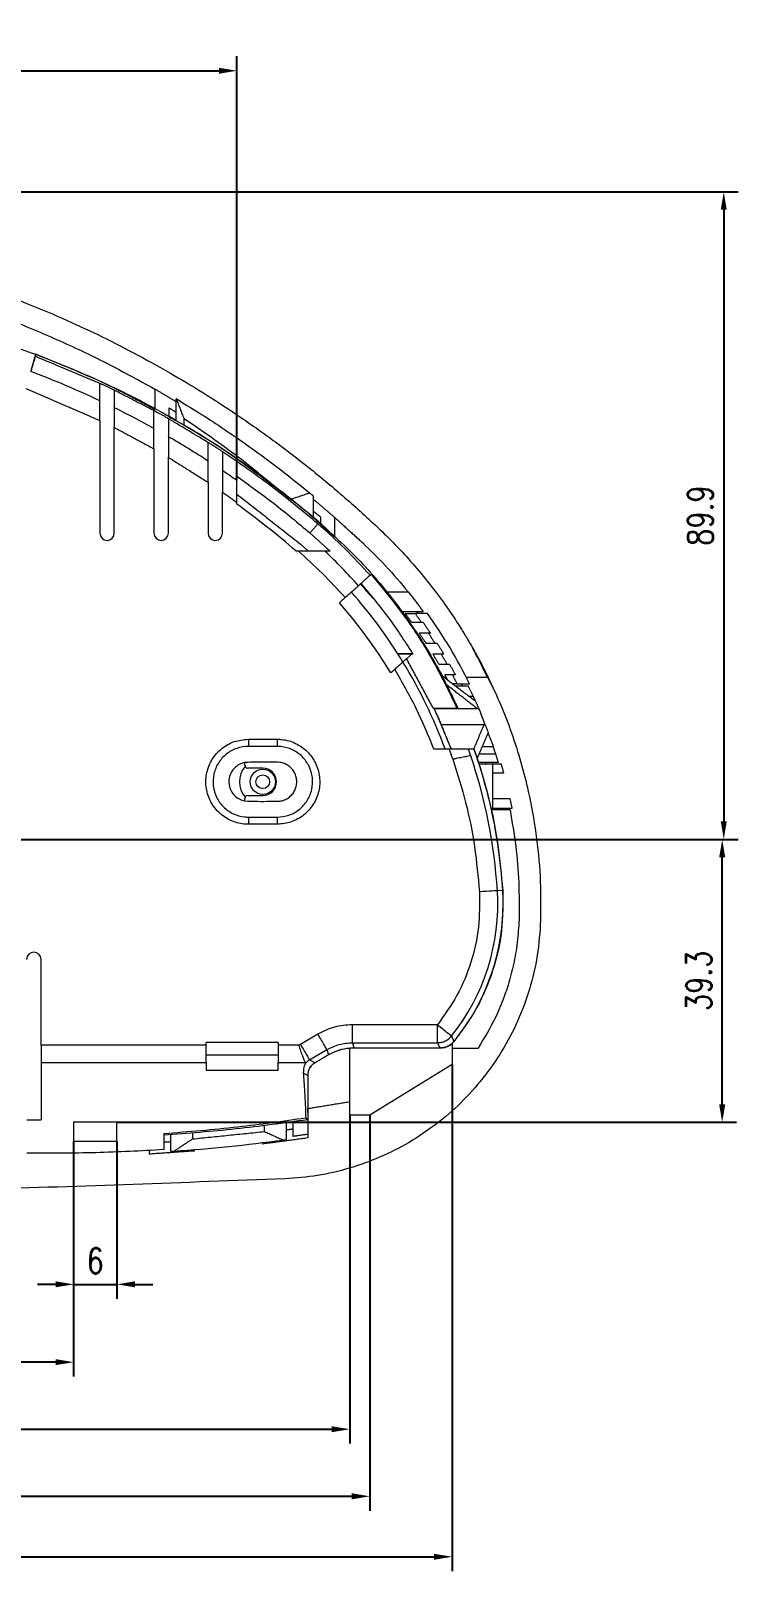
# Model space of a CAD drawing. Header units: millimetres. Extents: x 0 to 1188, y 0 to 840.
# Drawn here: x 391.8 to 489.9, y 349 to 562.8 of the extents above; entities that cross this region are included whole.
import ezdxf

# ---------------------------------------------------------------- set-up
doc = ezdxf.new("R2010")
doc.units = ezdxf.units.MM
doc.layers.add('7', color=7, linetype='Continuous')
doc.styles.add('PC_TEXTSTYLE', font='txt.shx', dxfattribs={"width": 0.8, "bigfont": 'hzfs.shx'})
doc.dimstyles.new('副本 (2) (2)TH_GBDIM', dxfattribs={"dimtxt": 3.5, "dimasz": 2.5, "dimexe": 2, "dimexo": 0, "dimgap": 1.5, "dimtad": 1, "dimtoh": 1, "dimdec": 1, "dimdsep": 46, "dimtxsty": 'PC_TEXTSTYLE', "dimcen": 2.5, "dimazin": 2, "dimtfac": 0.714286, "dimtdec": 1, "dimtmove": 0, "dimatfit": 3, "dimfxl": 1, "dimtolj": 1, "dimtzin": 0, "dimarcsym": 0})

# ---------------------------------------------------------------- blocks, each defined once
blk = doc.blocks.new('*D30')
at = {"layer": '7', "color": 0, "lineweight": -2, "ltscale": 5, "transparency": 16777216}
for p, q in [((178.54, 500.98), (178.54, 559.24)), ((420.34, 500.38), (420.34, 559.24)), ((181.04, 557.24), (417.84, 557.24))]:
    blk.add_line(p, q, dxfattribs=at)
at = {"layer": '7', "color": 0, "ltscale": 5, "transparency": 16777216}
for points in [[(181.04, 557.65), (181.04, 556.82), (178.54, 557.24)], [(417.84, 557.65), (417.84, 556.82), (420.34, 557.24)]]:
    blk.add_solid(points, dxfattribs=at)
at = {"layer": 'DEFPOINTS', "color": 0, "ltscale": 5, "transparency": 16777216}
for p in [(420.34, 557.24), (178.54, 500.98), (420.34, 500.38)]:
    blk.add_point(p, dxfattribs=at)
at = {"layer": '7', "color": 0, "ltscale": 5, "transparency": 16777216, "insert": (299.44, 560.49), "char_height": 3.5, "attachment_point": 5, "style": 'PC_TEXTSTYLE'}
blk.add_mtext('\\A1;241.8', dxfattribs=at)
blk = doc.blocks.new('*D31')
at = {"layer": '7', "color": 0, "lineweight": -2, "ltscale": 5, "transparency": 16777216}
for p, q in [((201.19, 408.73), (201.19, 376.04)), ((397.69, 386.84), (397.69, 376.04)), ((395.19, 378.04), (203.69, 378.04))]:
    blk.add_line(p, q, dxfattribs=at)
at = {"layer": '7', "color": 0, "ltscale": 5, "transparency": 16777216}
for points in [[(203.69, 378.46), (203.69, 377.63), (201.19, 378.04)], [(395.19, 378.46), (395.19, 377.63), (397.69, 378.04)]]:
    blk.add_solid(points, dxfattribs=at)
at = {"layer": 'DEFPOINTS', "color": 0, "ltscale": 5, "transparency": 16777216}
for p in [(201.19, 408.73), (397.69, 386.84), (201.19, 378.04)]:
    blk.add_point(p, dxfattribs=at)
at = {"layer": '7', "color": 0, "ltscale": 5, "transparency": 16777216, "insert": (299.36, 381.29), "char_height": 3.5, "attachment_point": 5, "style": 'PC_TEXTSTYLE'}
blk.add_mtext('\\A1;196.5', dxfattribs=at)
blk = doc.blocks.new('*D40')
at = {"layer": '7', "color": 0, "lineweight": -2, "ltscale": 5, "transparency": 16777216}
for p, q in [((160.1, 412.33), (160.1, 357.43)), ((438.78, 412.33), (438.78, 357.43)), ((162.6, 359.43), (436.28, 359.43))]:
    blk.add_line(p, q, dxfattribs=at)
at = {"layer": '7', "color": 0, "ltscale": 5, "transparency": 16777216}
for points in [[(162.6, 359.85), (162.6, 359.01), (160.1, 359.43)], [(436.28, 359.85), (436.28, 359.01), (438.78, 359.43)]]:
    blk.add_solid(points, dxfattribs=at)
at = {"layer": 'DEFPOINTS', "color": 0, "ltscale": 5, "transparency": 16777216}
for p in [(160.1, 412.33), (438.78, 412.33), (438.78, 359.43)]:
    blk.add_point(p, dxfattribs=at)
at = {"layer": '7', "color": 0, "ltscale": 5, "transparency": 16777216, "insert": (300.27, 362.68), "char_height": 3.5, "attachment_point": 5, "style": 'PC_TEXTSTYLE'}
blk.add_mtext('\\A1;278.7', dxfattribs=at)
blk = doc.blocks.new('*D41')
at = {"layer": '7', "color": 0, "lineweight": -2, "ltscale": 5, "transparency": 16777216}
for p, q in [((148.68, 419.36), (148.68, 349.04)), ((450.2, 419.36), (450.2, 349.04)), ((151.18, 351.04), (447.7, 351.04))]:
    blk.add_line(p, q, dxfattribs=at)
at = {"layer": '7', "color": 0, "ltscale": 5, "transparency": 16777216}
for points in [[(151.18, 351.45), (151.18, 350.62), (148.68, 351.04)], [(447.7, 351.45), (447.7, 350.62), (450.2, 351.04)]]:
    blk.add_solid(points, dxfattribs=at)
at = {"layer": 'DEFPOINTS', "color": 0, "ltscale": 5, "transparency": 16777216}
for p in [(148.68, 419.36), (450.2, 419.36), (450.2, 351.04)]:
    blk.add_point(p, dxfattribs=at)
at = {"layer": '7', "color": 0, "ltscale": 5, "transparency": 16777216, "insert": (300.09, 354.29), "char_height": 3.5, "attachment_point": 5, "style": 'PC_TEXTSTYLE'}
blk.add_mtext('\\A1;301.5', dxfattribs=at)
blk = doc.blocks.new('*D42')
at = {"layer": '7', "color": 0, "lineweight": -2, "ltscale": 5, "transparency": 16777216}
for p, q in [((162.88, 412.33), (162.88, 366.74)), ((436, 412.33), (436, 366.74)), ((165.38, 368.74), (433.5, 368.74))]:
    blk.add_line(p, q, dxfattribs=at)
at = {"layer": '7', "color": 0, "ltscale": 5, "transparency": 16777216}
for points in [[(165.38, 369.15), (165.38, 368.32), (162.88, 368.74)], [(433.5, 369.15), (433.5, 368.32), (436, 368.74)]]:
    blk.add_solid(points, dxfattribs=at)
at = {"layer": 'DEFPOINTS', "color": 0, "ltscale": 5, "transparency": 16777216}
for p in [(162.88, 412.33), (436, 412.33), (436, 368.74)]:
    blk.add_point(p, dxfattribs=at)
at = {"layer": '7', "color": 0, "ltscale": 5, "transparency": 16777216, "insert": (300.27, 371.99), "char_height": 3.5, "attachment_point": 5, "style": 'PC_TEXTSTYLE'}
blk.add_mtext('\\A1;273.1', dxfattribs=at)
blk = doc.blocks.new('*D52')
at = {"layer": '7', "color": 0, "lineweight": -2, "ltscale": 5, "transparency": 16777216}
for p, q in [((304.44, 540.44), (489.89, 540.44)), ((487.89, 537.94), (487.89, 453.08)), ((470.34, 450.58), (489.89, 450.58))]:
    blk.add_line(p, q, dxfattribs=at)
at = {"layer": '7', "color": 0, "ltscale": 5, "transparency": 16777216}
for points in [[(487.47, 537.94), (488.3, 537.94), (487.89, 540.44)], [(487.47, 453.08), (488.3, 453.08), (487.89, 450.58)]]:
    blk.add_solid(points, dxfattribs=at)
at = {"layer": 'DEFPOINTS', "color": 0, "ltscale": 5, "transparency": 16777216}
for p in [(304.44, 540.44), (470.34, 450.58), (487.89, 450.58)]:
    blk.add_point(p, dxfattribs=at)
at = {"layer": '7', "color": 0, "ltscale": 5, "transparency": 16777216, "insert": (484.64, 495.51), "char_height": 3.5, "attachment_point": 5, "rotation": 90, "style": 'PC_TEXTSTYLE'}
blk.add_mtext('\\A1;89.9', dxfattribs=at)
blk = doc.blocks.new('*D53')
at = {"layer": '7', "color": 0, "lineweight": -2, "ltscale": 5, "transparency": 16777216}
for p, q in [((470.34, 450.58), (489.67, 450.58)), ((487.67, 413.83), (487.67, 448.08)), ((403.69, 411.33), (489.67, 411.33))]:
    blk.add_line(p, q, dxfattribs=at)
at = {"layer": '7', "color": 0, "ltscale": 5, "transparency": 16777216}
for points in [[(487.25, 448.08), (488.09, 448.08), (487.67, 450.58)], [(487.25, 413.83), (488.09, 413.83), (487.67, 411.33)]]:
    blk.add_solid(points, dxfattribs=at)
at = {"layer": 'DEFPOINTS', "color": 0, "ltscale": 5, "transparency": 16777216}
for p in [(470.34, 450.58), (487.67, 450.58), (403.69, 411.33)]:
    blk.add_point(p, dxfattribs=at)
at = {"layer": '7', "color": 0, "ltscale": 5, "transparency": 16777216, "insert": (484.42, 430.95), "char_height": 3.5, "attachment_point": 5, "rotation": 90, "style": 'PC_TEXTSTYLE'}
blk.add_mtext('\\A1;39.3', dxfattribs=at)
blk = doc.blocks.new('*D54')
at = {"layer": '7', "color": 0, "lineweight": -2, "ltscale": 5, "transparency": 16777216}
for p, q in [((397.69, 408.73), (397.69, 386.84)), ((403.69, 408.73), (403.69, 386.84)), ((395.19, 388.84), (392.69, 388.84)), ((397.69, 388.84), (403.69, 388.84)), ((406.19, 388.84), (408.69, 388.84))]:
    blk.add_line(p, q, dxfattribs=at)
at = {"layer": '7', "color": 0, "ltscale": 5, "transparency": 16777216}
for points in [[(395.19, 389.26), (395.19, 388.43), (397.69, 388.84)], [(406.19, 389.26), (406.19, 388.43), (403.69, 388.84)]]:
    blk.add_solid(points, dxfattribs=at)
at = {"layer": 'DEFPOINTS', "color": 0, "ltscale": 5, "transparency": 16777216}
for p in [(397.69, 408.73), (403.69, 408.73), (403.69, 388.84)]:
    blk.add_point(p, dxfattribs=at)
at = {"layer": '7', "color": 0, "ltscale": 5, "transparency": 16777216, "insert": (400.69, 392.09), "char_height": 3.5, "attachment_point": 5, "style": 'PC_TEXTSTYLE'}
blk.add_mtext('\\A1;6', dxfattribs=at)

msp = doc.modelspace()

# ---------------------------------------------------------------- linework, layer by layer
at = {"color": 7, "linetype": 'Continuous', "lineweight": 15}
for p, q in [((391.7915, 515.6492), (392.4358, 517.8936)), ((408.9382, 513.0715), (408.9382, 510.2523)), ((411.9381, 508.668), (411.9381, 511.7175)), ((411.9737, 511.6962), (411.9381, 511.7175)), ((410.9381, 509.2063), (410.9381, 510.4552)), ((413.034, 508.0299), (413.034, 508.9579)), ((401.3381, 508.7125), (401.3381, 493.0785)), ((403.3382, 493.0785), (403.3382, 507.7221)), ((408.8382, 504.7638), (408.8382, 493.0785)), ((410.8381, 493.0785), (410.8381, 503.5987)), ((416.3381, 500.1312), (416.3381, 493.0785)), ((418.3382, 493.0785), (418.3382, 498.769)), ((430.9382, 498.2511), (430.9382, 495.2575)), ((431.5733, 494.3802), (431.7672, 494.6056)), ((431.9381, 495.3152), (431.9381, 494.4409)), ((433.9381, 492.5172), (433.9381, 495.2328)), ((438.8124, 487.2228), (438.9558, 487.3514)), ((444.1413, 484.8885), (441.1135, 484.8885)), ((443.204, 482.2078), (446.2046, 482.2078)), ((445.9347, 480.7039), (446.1737, 480.7039)), ((447.2013, 479.2039), (446.9259, 479.2039)), ((442.6303, 476.3885), (444.6892, 476.3885)), ((444.5978, 476.2929), (442.6912, 476.2929)), ((443.8772, 475.6469), (444.7133, 476.3964)), ((444.6989, 476.3885), (444.7044, 476.3885)), ((449.0279, 476.3039), (448.6869, 476.3039)), ((449.3836, 473.0338), (449.1632, 473.0338)), ((450.6597, 471.8885), (452.4461, 471.8885)), ((453.1604, 470.3885), (452.6197, 470.3885)), ((447.5747, 468.7885), (450.8743, 468.7885)), ((453.7346, 468.6785), (447.7419, 468.6785)), ((454.6322, 466.4985), (448.6728, 466.4985)), ((421.9382, 464.4778), (421.9382, 463.4834)), ((425.9381, 464.4778), (425.9381, 463.4834)), ((447.6236, 463.1385), (449.7958, 463.1385)), ((453.936, 462.4485), (456.2458, 462.4485)), ((454.3678, 463.4485), (455.9183, 463.4485)), ((421.4381, 460.8785), (421.4381, 461.2445)), ((423.9382, 460.4785), (421.8382, 460.4785)), ((456.6166, 461.2485), (453.8229, 461.2485)), ((453.8819, 461.0446), (455.8367, 461.0446)), ((455.8367, 459.7746), (455.8367, 461.0446)), ((455.8367, 461.0446), (456.9891, 461.0446)), ((457.3499, 459.7746), (455.8367, 459.7746)), ((455.8367, 456.2746), (455.8367, 459.7746)), ((421.4381, 455.9125), (421.4381, 456.2785)), ((421.8382, 456.6785), (423.9382, 456.6785)), ((455.8367, 454.8746), (455.8367, 456.2746)), ((455.8367, 456.2746), (458.2112, 456.2746)), ((421.9382, 453.6737), (421.9382, 452.6793)), ((425.9381, 453.6737), (425.9381, 452.6793)), ((455.5869, 454.8746), (455.8367, 454.8746)), ((458.2356, 454.6785), (455.6367, 454.6785)), ((458.5022, 454.8746), (455.8367, 454.8746)), ((456.1063, 452.3785), (456.1054, 452.3785)), ((457.2137, 443.5056), (456.4788, 443.4589)), ((393.1716, 422.0219), (393.1716, 433.9285)), ((431.5694, 423.5576), (429.1534, 422.1371)), ((448.1675, 424.8673), (436.3814, 424.8673)), ((416.0701, 422.0219), (393.1716, 422.0219)), ((426.0701, 422.3985), (416.0701, 422.3985)), ((428.9679, 422.0219), (426.0701, 422.0219)), ((430.4197, 419.9833), (432.8357, 421.4038)), ((432.8357, 421.4038), (433.0362, 420.6674)), ((435.9981, 412.3285), (435.9981, 421.608)), ((436.3813, 422.3689), (448.1675, 422.3689)), ((450.1981, 422.2502), (450.1981, 419.3585)), ((450.1981, 421.6325), (453.8089, 421.6325)), ((450.1981, 421.6286), (452.9643, 421.6286)), ((393.1716, 419.6132), (416.0701, 419.6132)), ((416.0701, 420.6983), (426.0701, 420.6983)), ((426.0701, 419.6132), (429.8416, 419.6132)), ((431.1561, 419.562), (430.4197, 419.9833)), ((450.1981, 419.3585), (438.7782, 412.3285)), ((416.0701, 418.5627), (426.0701, 418.5627)), ((429.5565, 418.1901), (430.1703, 417.839)), ((391.1881, 411.6512), (393.1716, 411.6512)), ((403.6882, 411.328), (397.6882, 411.328)), ((424.1703, 410.0462), (424.1703, 410.9071)), ((427.1703, 411.2928), (427.1703, 408.9229)), ((438.7782, 412.3285), (435.9981, 412.3285)), ((397.6882, 408.728), (403.6882, 408.728)), ((411.1882, 407.2919), (411.1882, 409.6202)), ((414.1881, 409.8787), (414.1881, 409.0214)), ((423.9292, 408.3077), (423.9292, 408.5053)), ((430.1703, 409.6564), (430.1703, 409.1509)), ((408.1882, 407.4091), (408.1882, 406.9083)), ((414.4293, 407.5361), (414.4293, 407.3394))]:
    msp.add_line(p, q, dxfattribs=at)
at = {"color": 7, "linetype": 'Continuous', "lineweight": 15, "flags": 128}
msp.add_lwpolyline([(456.4788, 443.4589), (456.4164, 443.455), (456.2646, 443.4453), (456.0291, 443.4304), (455.7185, 443.4106), (455.3442, 443.3869), (454.92, 443.3599), (454.4614, 443.3308), (453.9854, 443.3005)], dxfattribs=at)
at = {"color": 7, "linetype": 'Continuous', "lineweight": 15}
for radius in [1.75, 0.95]:
    msp.add_circle((423.9382, 458.5785), radius, dxfattribs=at)
for centre, radius, start, end in [((346.4705, 395.404), 128.3592, 64.69391, 69.343147), ((346.4705, 395.404), 128.3592, 60.929613, 63.702299), ((346.4705, 395.404), 128.3592, 57.022238, 59.90303), ((346.4705, 395.404), 128.3592, 54.867025, 55.951481), ((346.4705, 395.404), 125.6939, 49.219865, 54.007533), ((383.8216, 438.8441), 73.2426, 41.340091, 49.310004), ((402.3382, 493.0785), 1, 180, 0), ((409.8382, 493.0785), 1, 180, 0), ((417.3382, 493.0785), 1, 180, 0), ((383.8216, 438.8441), 71.0711, 41.323593, 46.717036), ((383.8216, 438.8441), 67.5388, 31.05006, 41.294491), ((383.8216, 438.8441), 69.7714, 31.400595, 41.313228), ((383.8216, 438.8441), 69.7699, 20.377761, 31.400367), ((383.8216, 438.8441), 70.54, 24.31447, 25.119224), ((383.8216, 438.8441), 70.3051, 18.975198, 20.215823), ((383.8216, 438.8441), 72.8036, 18.706951, 19.493414), ((383.8216, 438.8441), 72.8036, 3.63428, 18.706951), ((383.8216, 438.8441), 73.54, 18.631397, 19.290449), ((423.9382, 458.5785), 3.25, 139.178953, 220.821046), ((421.8382, 460.8785), 0.4, 180, 270), ((423.9382, 458.5785), 1.9, 270, 90), ((421.8382, 456.2785), 0.4, 90, 180), ((383.8216, 438.8485), 73.54, 3.63428, 10.601818), ((427.2541, 441.6027), 29.2836, 321.332485, 3.63428), ((427.2541, 441.6071), 30.02, 323.704779, 3.63428), ((392.1716, 433.9285), 1, 0, 180), ((394.6198, 648.7641), 242.04, 274.026839, 277.626434)]:
    msp.add_arc(centre, radius, start, end, dxfattribs=at)
for points, knots in [([(380.568, 528.7761), (382.352, 528.187), (385.9997, 526.9824), (391.401, 524.9144), (396.6454, 522.6932), (401.7367, 520.3103), (406.6967, 517.7737), (411.5404, 515.0684), (416.2951, 512.186), (420.9867, 509.1113), (425.7037, 505.7646), (430.4067, 502.1476), (435.1479, 498.2265), (438.2414, 495.3851), (439.8533, 493.9046)], [0, 0, 0, 0, 0.07598438, 0.15536123, 0.23820181, 0.31370912, 0.39317263, 0.47662327, 0.55376309, 0.63614441, 0.72377989, 0.81049714, 0.90126057, 1, 1, 1, 1]), ([(379.6575, 525.9215), (382.2734, 525.0427), (387.4951, 523.2886), (394.8595, 520.232), (402.0482, 516.8703), (406.5915, 514.3653), (408.9382, 513.0715)], [0, 0, 0, 0, 0.25050083, 0.50003975, 0.7417641, 1, 1, 1, 1]), ([(376.1959, 522.8124), (378.9425, 522.1244), (384.4356, 520.7483), (389.769, 518.8451), (392.4358, 517.8936)], [0, 0, 0, 0, 0.49999981, 1, 1, 1, 1]), ([(431.7672, 494.6056), (428.8011, 497.0291), (422.869, 501.8761), (413.2, 508.1049), (403.0892, 513.5876), (395.9869, 516.4582), (392.4358, 517.8936)], [0, 0, 0, 0, 0.24999981, 0.50000014, 0.75000008, 1, 1, 1, 1]), ([(392.4358, 517.8936), (395.7618, 516.5809), (401.4122, 514.3508), (406.7446, 511.4469), (408.9382, 510.2523)], [0, 0, 0, 0, 0.58863937, 1, 1, 1, 1]), ([(401.3381, 513.8458), (401.3414, 513.8467), (401.3479, 513.8484), (401.4023, 513.8302), (401.4875, 513.7972), (401.6493, 513.7299), (401.9298, 513.6065), (402.3318, 513.4204), (402.7361, 513.2251), (403.022, 513.0803), (403.187, 512.9926), (403.3045, 512.9271), (403.325, 512.9098), (403.3381, 512.8986)], [0, 0, 0, 0, 0.05612859, 0.11249629, 0.17152766, 0.23136438, 0.3583215, 0.49414157, 0.63224934, 0.76417676, 0.8267215, 0.88809947, 1, 1, 1, 1]), ([(401.3381, 508.7125), (401.3381, 509.049), (401.3381, 509.7036), (401.3381, 510.5525), (401.3381, 511.1893), (401.3381, 511.3616), (401.3381, 511.4455)], [0, 0, 0, 0, 0.27066205, 0.52669883, 0.76925436, 1, 1, 1, 1]), ([(411.9737, 511.6962), (412.9995, 511.071), (415.0929, 509.7952), (418.2101, 507.763), (421.336, 505.6216), (424.3908, 503.4099), (427.4412, 501.0946), (429.4256, 499.4853), (430.4647, 498.6426)], [0, 0, 0, 0, 0.15652547, 0.31944112, 0.48876454, 0.65692799, 0.82034352, 1, 1, 1, 1]), ([(403.3382, 510.4786), (403.3382, 510.394), (403.3382, 510.2201), (403.3382, 509.5782), (403.3382, 508.7222), (403.3382, 508.062), (403.3382, 507.7221)], [0, 0, 0, 0, 0.229463311, 0.471552694, 0.72793888, 1, 1, 1, 1]), ([(408.8381, 510.0739), (408.8413, 510.0746), (408.8477, 510.076), (408.9008, 510.0542), (408.984, 510.0156), (409.1442, 509.9365), (409.4255, 509.7903), (409.8306, 509.57), (410.2388, 509.3392), (410.5256, 509.17), (410.6905, 509.0684), (410.7751, 509.0136), (410.8284, 508.9762), (410.8349, 508.9676), (410.8381, 508.9633)], [0, 0, 0, 0, 0.054384903, 0.1091301, 0.166670766, 0.225287327, 0.353061757, 0.492672094, 0.635105827, 0.768897019, 0.830381876, 0.890383349, 0.94557945, 1, 1, 1, 1]), ([(410.9381, 509.2063), (411.225, 509.0574), (414.6812, 507.2625), (420.9369, 503.1373), (426.5853, 498.7692), (429.4095, 496.5851)], [0, 0, 0, 0, 0.043290467, 0.521645589, 1, 1, 1, 1]), ([(427.7731, 497.7455), (425.3864, 499.7408), (420.6879, 503.6689), (415.5581, 507.2137), (413.034, 508.9579)], [0, 0, 0, 0, 0.50795801, 1, 1, 1, 1]), ([(408.8382, 504.7638), (408.8382, 505.1145), (408.8382, 505.7921), (408.8382, 506.67), (408.8382, 507.3275), (408.8382, 507.5064), (408.8382, 507.593)], [0, 0, 0, 0, 0.2763513, 0.53378678, 0.77442341, 1, 1, 1, 1]), ([(410.8381, 506.4576), (410.8381, 506.373), (410.8381, 506.1961), (410.8381, 505.5402), (410.8381, 504.6491), (410.8381, 503.9562), (410.8381, 503.5987)], [0, 0, 0, 0, 0.21905398, 0.45755615, 0.72013141, 1, 1, 1, 1]), ([(416.3381, 505.6647), (416.3413, 505.6652), (416.3477, 505.6662), (416.4006, 505.6401), (416.4834, 505.5945), (416.6439, 505.5011), (416.928, 505.3282), (417.3356, 505.0695), (417.7438, 504.8011), (418.0292, 504.606), (418.1923, 504.49), (418.2758, 504.4279), (418.3285, 504.3857), (418.335, 504.3763), (418.3382, 504.3717)], [0, 0, 0, 0, 0.052933933, 0.106386736, 0.162976389, 0.221002025, 0.349689986, 0.493800794, 0.640165966, 0.773697879, 0.834421415, 0.893257325, 0.947166183, 1, 1, 1, 1]), ([(416.3381, 500.1312), (416.3381, 500.5005), (416.3381, 501.2074), (416.3381, 502.1221), (416.3381, 502.8051), (416.3381, 502.9925), (416.3381, 503.0823)], [0, 0, 0, 0, 0.283441237, 0.542535478, 0.780692694, 1, 1, 1, 1]), ([(431.5721, 494.3788), (429.4446, 496.1509), (425.1924, 499.6927), (420.6219, 502.8127), (418.3382, 504.3717)], [0, 0, 0, 0, 0.50035298, 1, 1, 1, 1]), ([(418.3382, 501.7578), (418.3382, 501.6667), (418.3382, 501.4764), (418.3382, 500.7847), (418.3382, 499.8591), (418.3382, 499.1438), (418.3382, 498.769)], [0, 0, 0, 0, 0.21796123, 0.45532311, 0.71464114, 1, 1, 1, 1]), ([(420.3382, 500.978), (422.0769, 499.7289), (425.5544, 497.2306), (428.8356, 494.4797), (430.4763, 493.1043)], [0, 0, 0, 0, 0.50000039, 1, 1, 1, 1]), ([(420.3382, 497.3493), (420.3382, 497.73), (420.3382, 498.4544), (420.3382, 499.3916), (420.3382, 500.0925), (420.3382, 500.2861), (420.3382, 500.3786)], [0, 0, 0, 0, 0.28735684, 0.54689641, 0.78342616, 1, 1, 1, 1]), ([(431.7672, 494.6056), (433.8209, 492.7203), (437.9282, 488.9496), (443.1068, 482.5742), (447.5653, 475.8765), (449.8478, 471.1512), (450.989, 468.7885)], [0, 0, 0, 0, 0.25756158, 0.51512328, 0.75756165, 1, 1, 1, 1]), ([(439.8533, 493.9046), (440.686, 493.0987), (442.386, 491.4533), (444.7712, 488.8389), (447.0679, 486.0767), (448.9586, 483.5514), (450.5368, 481.2545), (451.7134, 479.4155), (452.836, 477.5382), (453.9926, 475.485), (454.7794, 473.9185), (455.2238, 473.0338)], [0, 0, 0, 0, 0.13046213, 0.26633349, 0.40293969, 0.54245073, 0.63029153, 0.72573786, 0.79585396, 0.88469804, 1, 1, 1, 1]), ([(437.7974, 491.7238), (438.8714, 490.6789), (441.122, 488.4896), (443.1047, 486.1248), (444.1413, 484.8885)], [0, 0, 0, 0, 0.47723802, 1, 1, 1, 1]), ([(428.8763, 490.5822), (430.0108, 489.5605), (432.2798, 487.5171), (434.3332, 485.2572), (435.3599, 484.1272)], [0, 0, 0, 0, 0.49999981, 1, 1, 1, 1]), ([(432.5481, 490.5822), (432.4967, 490.5822), (432.3908, 490.5822), (431.9688, 490.5822), (431.2055, 490.5822), (430.0899, 490.5822), (429.2846, 490.5822), (428.8763, 490.5822)], [0, 0, 0, 0, 0.10810789, 0.22295933, 0.4651389, 0.72879582, 1, 1, 1, 1]), ([(438.9558, 487.3514), (440.5248, 485.4558), (443.6628, 481.6647), (447.6625, 475.4353), (449.8037, 471.0041), (450.8743, 468.7885)], [0, 0, 0, 0, 0.33333318, 0.66666665, 1, 1, 1, 1]), ([(435.3599, 484.1272), (435.5778, 484.3227), (436.0138, 484.7135), (436.5846, 485.2253), (437.0207, 485.6164), (437.1372, 485.7209), (437.1955, 485.7731)], [0, 0, 0, 0, 0.25001348, 0.50009436, 0.7500193, 1, 1, 1, 1]), ([(437.5446, 486.0861), (438.8416, 484.5468), (441.4356, 481.4682), (443.6207, 478.087), (444.7133, 476.3964)], [0, 0, 0, 0, 0.49999988, 1, 1, 1, 1]), ([(452.6326, 472.1846), (451.7584, 473.8657), (450.0107, 477.2266), (447.8651, 480.3452), (446.7926, 481.9039)], [0, 0, 0, 0, 0.50019684, 1, 1, 1, 1]), ([(443.3735, 475.1952), (443.3525, 475.1763), (443.31, 475.1382), (443.0465, 474.902), (442.6758, 474.5696), (442.3842, 474.3082), (442.2381, 474.1771)], [0, 0, 0, 0, 0.24559489, 0.49496568, 0.74695359, 1, 1, 1, 1]), ([(442.2381, 474.1771), (443.2606, 472.3977), (445.3051, 468.8398), (446.8509, 465.0386), (447.6236, 463.1385)], [0, 0, 0, 0, 0.500140985, 1, 1, 1, 1]), ([(455.2238, 473.0338), (455.8289, 471.7374), (456.9964, 469.2362), (458.4942, 465.2961), (459.762, 461.328), (460.9447, 456.691), (461.8929, 451.4413), (462.5066, 445.4861), (462.489, 441.4144), (462.4803, 439.378)], [0, 0, 0, 0, 0.1282013, 0.24734354, 0.37400958, 0.49470615, 0.66394194, 0.83191889, 1, 1, 1, 1]), ([(421.9382, 452.6793), (421.733, 452.6859), (420.8673, 452.7141), (419.3644, 453.1483), (417.7096, 454.303), (416.5329, 455.946), (415.967, 457.8814), (416.0723, 459.8937), (416.8379, 461.764), (418.1798, 463.2634), (419.9468, 464.2819), (421.2742, 464.4125), (421.9382, 464.4778)], [0, 0, 0, 0, 0.03336962, 0.14079811, 0.24845308, 0.35592428, 0.46306151, 0.57024755, 0.67759178, 0.78513847, 0.89253687, 1, 1, 1, 1]), ([(425.9381, 464.4778), (426.1433, 464.4711), (427.0091, 464.443), (428.5119, 464.0088), (430.1667, 462.854), (431.3434, 461.211), (431.9093, 459.2757), (431.804, 457.2634), (431.0384, 455.3931), (429.6965, 453.8936), (427.9295, 452.8752), (426.6021, 452.7446), (425.9381, 452.6793)], [0, 0, 0, 0, 0.03336962, 0.14079813, 0.2484531, 0.35592422, 0.46306145, 0.57024749, 0.67759181, 0.7851385, 0.89253685, 1, 1, 1, 1]), ([(421.9382, 463.4834), (421.9381, 463.4834), (421.3887, 463.4834), (420.281, 463.2953), (418.8133, 462.4803), (417.6974, 461.2249), (417.0612, 459.6725), (416.9735, 457.9992), (417.4438, 456.39), (418.4224, 455.0235), (419.7986, 454.0635), (421.048, 453.7026), (421.7676, 453.6792), (421.9382, 453.6737)], [0, 0, 0, 0, 0.000003886, 0.107467745, 0.214899336, 0.322440698, 0.429749955, 0.536890486, 0.644045849, 0.751570558, 0.859237264, 0.966645886, 1, 1, 1, 1]), ([(425.9381, 463.4834), (425.2715, 463.4834), (423.9382, 463.4834), (422.6048, 463.4834), (421.9382, 463.4834), (421.9382, 463.4834)], [0, 0, 0, 0, 0.49999814, 0.9999851, 1, 1, 1, 1]), ([(425.9381, 453.6737), (425.9382, 453.6737), (426.4876, 453.6737), (427.5953, 453.8617), (429.063, 454.6768), (430.1789, 455.9322), (430.8151, 457.4845), (430.9028, 459.1579), (430.4325, 460.767), (429.4539, 462.1335), (428.0777, 463.0936), (426.8283, 463.4544), (426.1087, 463.4778), (425.9381, 463.4834)], [0, 0, 0, 0, 0.00000389, 0.10746774, 0.21489933, 0.32244068, 0.42974982, 0.53689059, 0.64404583, 0.75157044, 0.85923728, 0.96664589, 1, 1, 1, 1]), ([(449.7958, 463.1385), (450.1098, 463.1385), (450.738, 463.1385), (451.5672, 463.1385), (452.1638, 463.1385), (452.4139, 463.1385), (452.444, 463.1385), (452.4521, 463.1385)], [0, 0, 0, 0, 0.23757802, 0.47543089, 0.70495717, 0.92068791, 1, 1, 1, 1]), ([(452.7791, 462.1942), (452.7425, 462.187), (452.6691, 462.1724), (452.2226, 462.084), (451.5827, 461.9572), (450.9033, 461.8227), (450.4666, 461.7362), (450.3063, 461.7044)], [0, 0, 0, 0, 0.217245055, 0.434459484, 0.652559501, 0.87247967, 1, 1, 1, 1]), ([(450.3063, 461.7044), (450.9332, 459.7094), (452.1873, 455.7181), (453.4204, 449.5509), (453.7971, 445.3837), (453.9854, 443.3005)], [0, 0, 0, 0, 0.33323497, 0.66668563, 1, 1, 1, 1]), ([(453.2328, 463.1385), (453.7985, 461.4212), (454.93, 457.9864), (455.6758, 454.4478), (456.0486, 452.6785)], [0, 0, 0, 0, 0.50000007, 1, 1, 1, 1]), ([(453.5076, 462.3385), (454.1378, 460.2945), (455.398, 456.2063), (456.6396, 449.8968), (457.0224, 445.636), (457.2137, 443.5056)], [0, 0, 0, 0, 0.33333334, 0.66666664, 1, 1, 1, 1]), ([(420.0017, 460.4785), (419.8563, 460.3066), (419.5158, 459.9041), (419.226, 459.1016), (419.2043, 458.1825), (419.469, 457.3253), (419.8318, 456.8849), (420.0017, 456.6785)], [0, 0, 0, 0, 0.16038726, 0.37558823, 0.59441061, 0.80997759, 1, 1, 1, 1]), ([(421.4381, 461.2445), (421.1664, 461.1704), (420.6293, 461.024), (420.2093, 460.6589), (420.0017, 460.4785)], [0, 0, 0, 0, 0.50593215, 1, 1, 1, 1]), ([(421.4381, 455.9125), (422.0291, 455.8927), (423.2126, 455.8533), (424.5418, 455.865), (425.4466, 455.8669), (425.8816, 455.8606), (426.3881, 455.8842), (426.9315, 456.0282), (427.5089, 456.3359), (427.9977, 456.7721), (428.3665, 457.3131), (428.5974, 457.9257), (428.6777, 458.5759), (428.5986, 459.2258), (428.3693, 459.8386), (428.0015, 460.3809), (427.5135, 460.8173), (426.9376, 461.1285), (426.0876, 461.3435), (424.9919, 461.2749), (423.6877, 461.2906), (422.5005, 461.3085), (421.7517, 461.2634), (421.4381, 461.2446)], [0, 0, 0, 0, 0.101332158, 0.202938213, 0.227792105, 0.256403793, 0.277527518, 0.314516117, 0.351631763, 0.388726858, 0.425689207, 0.462772771, 0.499890974, 0.536891984, 0.573906441, 0.611012359, 0.648077872, 0.685060238, 0.722155544, 0.796734488, 0.871451108, 0.946168579, 1, 1, 1, 1]), ([(420.0017, 456.6785), (420.2093, 456.4982), (420.6293, 456.1331), (421.1664, 455.9866), (421.4381, 455.9125)], [0, 0, 0, 0, 0.49406785, 1, 1, 1, 1]), ([(421.9382, 453.6737), (422.6048, 453.6737), (423.9381, 453.6737), (425.2715, 453.6737), (425.9381, 453.6737), (425.9381, 453.6737)], [0, 0, 0, 0, 0.50000186, 0.9999851, 1, 1, 1, 1]), ([(458.2356, 454.6785), (458.5224, 453.0141), (459.0921, 449.7074), (459.5155, 444.6226), (459.4929, 441.1836), (459.4815, 439.4691)], [0, 0, 0, 0, 0.33694584, 0.66942596, 1, 1, 1, 1]), ([(453.9854, 443.3005), (454.0032, 441.664), (454.039, 438.3626), (452.9256, 433.5003), (451.0461, 428.8798), (449.1216, 426.1972), (448.1675, 424.8673)], [0, 0, 0, 0, 0.247858624, 0.500000044, 0.752141644, 1, 1, 1, 1]), ([(457.2137, 443.5056), (457.2317, 441.6229), (457.2676, 437.8575), (455.9691, 432.3353), (453.7943, 427.0958), (451.564, 424.0618), (450.4489, 422.5448)], [0, 0, 0, 0, 0.25000002, 0.50000003, 0.75000017, 1, 1, 1, 1]), ([(462.4803, 439.378), (462.3699, 437.7352), (462.1549, 434.5339), (461.0355, 429.8227), (459.3966, 425.3784), (457.2204, 421.2242), (454.5668, 417.41), (451.4971, 413.9984), (448.053, 411.0082), (444.277, 408.4662), (440.223, 406.4079), (435.9584, 404.8751), (431.5541, 403.8344), (428.5431, 403.6019), (427.0355, 403.4855)], [0, 0, 0, 0, 0.096771163, 0.188578004, 0.27759911, 0.364148205, 0.448182328, 0.53049641, 0.610054687, 0.689327427, 0.768480816, 0.845547013, 0.922669148, 1, 1, 1, 1]), ([(459.4815, 439.4691), (459.4217, 438.4038), (459.3049, 436.3225), (458.7717, 433.2693), (457.8427, 429.7507), (456.3403, 425.8045), (454.6414, 423.0046), (453.8089, 421.6325)], [0, 0, 0, 0, 0.17415483, 0.34025012, 0.49835919, 0.75416265, 1, 1, 1, 1]), ([(436.3814, 424.8673), (435.5354, 424.8096), (433.844, 424.694), (432.3275, 423.9363), (431.5694, 423.5576)], [0, 0, 0, 0, 0.50016938, 1, 1, 1, 1]), ([(432.8357, 421.4038), (432.8119, 421.4443), (432.7642, 421.5255), (432.4693, 422.0271), (432.0565, 422.7292), (431.7318, 423.2815), (431.5694, 423.5576)], [0, 0, 0, 0, 0.24999982, 0.50000002, 0.74999909, 1, 1, 1, 1]), ([(436.3813, 422.3689), (436.3813, 422.4159), (436.3813, 422.51), (436.3813, 423.0919), (436.3813, 423.9064), (436.3814, 424.547), (436.3814, 424.8673)], [0, 0, 0, 0, 0.250000296, 0.499999939, 0.750000005, 1, 1, 1, 1]), ([(448.1675, 422.3689), (448.1675, 422.4159), (448.1675, 422.51), (448.1675, 423.0919), (448.1675, 423.9064), (448.1675, 424.547), (448.1675, 424.8673)], [0, 0, 0, 0, 0.250000296, 0.499999939, 0.750000005, 1, 1, 1, 1]), ([(448.1675, 424.8673), (448.4176, 424.6672), (448.9178, 424.267), (449.5537, 423.7581), (450.0081, 423.3945), (450.0816, 423.3357), (450.1183, 423.3063)], [0, 0, 0, 0, 0.24999941, 0.49999994, 0.74999983, 1, 1, 1, 1]), ([(448.1675, 422.3689), (448.3518, 422.3807), (448.7249, 422.4047), (449.2577, 422.5988), (449.7421, 422.8935), (449.994, 423.1699), (450.1183, 423.3063)], [0, 0, 0, 0, 0.24683905, 0.49999822, 0.75315682, 1, 1, 1, 1]), ([(393.1716, 422.0219), (393.1716, 421.7509), (393.1716, 421.2088), (393.1716, 420.4854), (393.1716, 419.9047), (393.1716, 419.7103), (393.1716, 419.6132)], [0, 0, 0, 0, 0.250000148, 0.499999923, 0.750000518, 1, 1, 1, 1]), ([(416.0701, 419.6132), (416.0701, 419.7103), (416.0701, 419.9047), (416.0701, 420.4854), (416.0701, 421.2088), (416.0701, 421.7509), (416.0701, 422.0219)], [0, 0, 0, 0, 0.24999948, 0.50000008, 0.74999985, 1, 1, 1, 1]), ([(426.0701, 422.0219), (426.0701, 421.7509), (426.0701, 421.2088), (426.0701, 420.4854), (426.0701, 419.9047), (426.0701, 419.7103), (426.0701, 419.6132)], [0, 0, 0, 0, 0.250000148, 0.499999923, 0.750000518, 1, 1, 1, 1]), ([(429.8416, 419.6132), (429.7962, 419.7126), (429.7053, 419.9119), (429.4713, 420.494), (429.2167, 421.2107), (429.051, 421.7512), (428.9679, 422.0219)], [0, 0, 0, 0, 0.24807407, 0.49698363, 0.74800567, 1, 1, 1, 1]), ([(429.1534, 422.1371), (429.3157, 421.861), (429.6404, 421.3088), (430.0532, 420.6066), (430.3482, 420.105), (430.3959, 420.0239), (430.4197, 419.9833)], [0, 0, 0, 0, 0.25000017, 0.50000021, 0.74999997, 1, 1, 1, 1]), ([(432.8357, 421.4038), (433.3945, 421.6832), (434.5119, 422.242), (435.7583, 422.3266), (436.3813, 422.3689)], [0, 0, 0, 0, 0.50013162, 1, 1, 1, 1]), ([(436.5818, 421.6325), (435.958, 421.5922), (434.7105, 421.5116), (433.5943, 420.9488), (433.0362, 420.6674)], [0, 0, 0, 0, 0.50000174, 1, 1, 1, 1]), ([(435.9981, 421.608), (435.478, 421.5346), (434.4378, 421.3876), (433.5033, 420.9075), (433.0362, 420.6674)], [0, 0, 0, 0, 0.500029573, 1, 1, 1, 1]), ([(450.4489, 422.5448), (450.3235, 422.4102), (450.0723, 422.1404), (449.5932, 421.8576), (449.0705, 421.6667), (448.7023, 421.6439), (448.5185, 421.6325)], [0, 0, 0, 0, 0.24954412, 0.49983345, 0.75016719, 1, 1, 1, 1]), ([(450.2873, 422.3498), (450.1867, 422.2438), (449.9856, 422.0318), (449.6056, 421.808), (449.1902, 421.66), (448.8986, 421.6417), (448.7527, 421.6325)], [0, 0, 0, 0, 0.24999859, 0.50000058, 0.75000077, 1, 1, 1, 1]), ([(393.1716, 419.6132), (393.1716, 419.2015), (393.1716, 418.3782), (393.1716, 416.5517), (393.1716, 414.3537), (393.1716, 412.5521), (393.1716, 411.6512)], [0, 0, 0, 0, 0.249999953, 0.499999789, 0.749999899, 1, 1, 1, 1]), ([(429.8256, 419.4495), (429.7729, 419.3453), (429.6889, 419.1794), (429.5642, 418.7784), (429.5598, 418.4447), (429.5565, 418.1901)], [0, 0, 0, 0, 0.28608275, 0.45560782, 1, 1, 1, 1]), ([(429.8256, 419.4495), (429.911, 419.5533), (430.082, 419.7613), (430.307, 419.9092), (430.4197, 419.9833)], [0, 0, 0, 0, 0.4990197, 1, 1, 1, 1]), ([(431.1561, 419.562), (431.0057, 419.4613), (430.7156, 419.2671), (430.3971, 418.8528), (430.2013, 418.3682), (430.1809, 418.0197), (430.1703, 417.839)], [0, 0, 0, 0, 0.25927745, 0.49999928, 0.74072501, 1, 1, 1, 1]), ([(431.1561, 419.562), (431.0135, 419.463), (430.7281, 419.265), (430.4168, 418.8415), (430.2095, 418.3585), (430.1834, 418.0121), (430.1703, 417.839)], [0, 0, 0, 0, 0.24988228, 0.50000151, 0.75012, 1, 1, 1, 1]), ([(429.5565, 418.1901), (429.6183, 417.3561), (429.7418, 415.6882), (429.8463, 413.1712), (429.8986, 411.9127)], [0, 0, 0, 0, 0.50002411, 1, 1, 1, 1]), ([(429.8986, 411.9127), (426.7597, 411.46), (420.2422, 410.52), (413.6207, 409.9999), (410.1882, 409.7302)], [0, 0, 0, 0, 0.48161727, 1, 1, 1, 1]), ([(430.1703, 411.6786), (426.8512, 411.2164), (420.213, 410.2921), (413.5298, 409.7867), (410.1882, 409.5341)], [0, 0, 0, 0, 0.50000049, 1, 1, 1, 1]), ([(410.1882, 407.5299), (407.0472, 407.3579), (400.7212, 407.0116), (394.3805, 407.0387), (391.1881, 407.0524)], [0, 0, 0, 0, 0.49652849, 1, 1, 1, 1]), ([(427.0355, 403.4855), (412.9932, 402.9565), (384.6795, 401.8899), (342.1409, 401.0353), (299.4076, 400.7269), (256.7799, 401.0352), (214.2413, 401.889), (185.9581, 402.954), (171.8408, 403.4855)], [0, 0, 0, 0, 0.16515447, 0.33300305, 0.50000001, 0.6673556, 0.83396394, 1, 1, 1, 1])]:
    msp.add_open_spline(points, degree=3, knots=knots, dxfattribs=at)
for points in [[(392.3532, 517.606), (391.7518, 515.511)], [(401.3381, 513.8458), (392.3531, 517.606)], [(392.4358, 517.8936), (392.3535, 517.607)], [(391.0693, 513.1335), (401.3381, 508.7125)], [(401.3381, 511.4455), (401.3382, 513.8458)], [(411.9381, 511.2934), (408.9382, 513.0715)], [(403.3382, 512.8986), (403.3382, 510.4786)], [(408.8381, 510.074), (403.3382, 512.8986)], [(413.034, 508.9579), (411.9737, 511.6962)], [(403.3177, 510.6892), (403.3382, 510.6413)], [(408.8382, 507.593), (408.8382, 510.074)], [(410.8382, 508.9634), (410.8381, 506.4576)], [(416.3381, 505.6648), (410.8382, 508.9633)], [(410.9381, 510.4552), (411.9381, 509.8345)], [(410.9381, 509.3082), (411.9381, 508.7349)], [(403.3382, 507.7221), (408.8382, 504.7638)], [(410.8177, 506.6771), (410.8381, 506.6262)], [(416.3381, 503.0823), (416.3381, 505.6648)], [(410.8381, 503.5987), (416.3381, 500.1312)], [(418.3382, 504.3717), (418.3382, 501.7578)], [(418.3177, 501.9885), (418.3382, 501.9339)], [(420.3382, 500.3786), (420.3382, 500.978)], [(418.3382, 498.769), (420.3382, 497.3493)], [(420.3382, 498.493), (429.154, 491.5664)], [(430.4647, 498.6426), (427.7731, 497.7455)], [(430.4647, 498.6426), (430.9382, 498.2511)], [(420.3382, 497.1023), (420.3382, 497.3493)], [(430.2095, 495.908), (433.9381, 492.5172)], [(433.9381, 495.2328), (430.9382, 497.7758)], [(430.9382, 496.1451), (431.9381, 495.3152)], [(431.5733, 494.3802), (430.4775, 493.1056)], [(433.9381, 495.2328), (437.7974, 491.7238)], [(430.4775, 493.1056), (433.2611, 490.5822)], [(428.8763, 490.5822), (428.5685, 490.5822)], [(429.1552, 491.5678), (430.277, 490.5822)], [(433.2611, 490.5822), (432.5481, 490.5822)], [(437.1955, 485.7731), (438.8124, 487.2228)], [(437.4777, 486.0261), (439.2306, 483.9975)], [(434.5654, 483.4149), (435.3599, 484.1272)], [(444.1413, 484.8885), (445.6323, 482.9791)], [(443.6841, 481.9039), (444.5756, 480.7039)], [(443.6842, 481.9039), (445.0996, 481.9039)], [(445.0996, 481.9039), (445.9347, 480.7039)], [(446.7926, 481.9039), (445.0996, 481.9039)], [(445.5567, 481.9039), (445.3111, 482.2078)], [(446.2046, 482.2078), (445.6323, 482.9791)], [(444.5756, 480.7039), (445.9347, 480.7039)], [(445.6328, 479.2039), (446.5655, 477.8039)], [(446.9259, 479.2039), (445.6328, 479.2039)], [(446.1737, 480.7039), (447.2013, 479.2039)], [(446.9259, 479.2039), (447.8008, 477.8039)], [(445.8245, 478.3885), (447.1082, 476.3885)], [(446.5655, 477.8039), (447.8008, 477.8039)], [(447.8008, 477.8039), (448.1085, 477.8039)], [(448.1085, 477.8039), (449.0279, 476.3039)], [(456.0923, 471.187), (453.0323, 477.1647)], [(443.8772, 475.6469), (443.3735, 475.1952)], [(447.5747, 468.7885), (443.8772, 475.6469)], [(444.5507, 476.6368), (444.7426, 476.2929)], [(447.167, 476.2929), (447.2569, 476.1334)], [(448.6869, 476.3039), (447.5097, 476.3039)], [(447.5097, 476.3039), (448.342, 474.9039)], [(448.0563, 474.7144), (448.8877, 473.2385)], [(448.342, 474.9039), (449.468, 474.9039)], [(448.6869, 476.3039), (449.468, 474.9039)], [(449.468, 474.9039), (449.8389, 474.9039)], [(449.8389, 474.9039), (450.6596, 473.4039)], [(442.2381, 474.1771), (441.6832, 473.6797)], [(448.8228, 473.2385), (450.205, 470.4885)], [(448.8332, 472.9983), (450.205, 470.4885)], [(448.8956, 473.2385), (453.2861, 469.8785)], [(449.1837, 473.4039), (449.5287, 472.7541)], [(450.2578, 473.4039), (449.1837, 473.4039)], [(450.2578, 473.4039), (450.8649, 472.1846)], [(450.6596, 473.4039), (450.2578, 473.4039)], [(455.2238, 473.0338), (452.2056, 473.0338)], [(453.7346, 468.6785), (449.4447, 472.0365)], [(450.205, 470.4885), (450.989, 468.7885)], [(450.8649, 472.1846), (450.2727, 472.1846)], [(450.8649, 472.1846), (452.6326, 472.1846)], [(451.6482, 471.8885), (451.5151, 472.1846)], [(453.1604, 470.3885), (452.4461, 471.8885)], [(453.3933, 469.8785), (453.1604, 470.3885)], [(447.6904, 468.7885), (450.046, 463.1385)], [(450.989, 468.7885), (450.8743, 468.7885)], [(453.2861, 469.8785), (453.3933, 469.8785)], [(453.3933, 469.8785), (453.9217, 468.6785)], [(453.9217, 468.6785), (453.7346, 468.6785)], [(453.9217, 468.6785), (454.7539, 466.4985)], [(448.1047, 467.8885), (450.046, 463.1385)], [(453.2323, 463.1394), (454.6322, 466.4985)], [(454.6322, 466.4985), (454.8132, 466.4985)], [(455.2674, 465.2985), (454.8132, 466.4985)], [(421.9382, 464.4778), (425.9381, 464.4778)], [(455.1664, 465.2985), (453.6736, 461.8406)], [(455.1664, 465.2985), (455.2674, 465.2985)], [(455.2237, 465.2679), (455.9183, 463.4485)], [(452.4521, 463.1385), (453.2328, 463.1385)], [(456.2458, 462.4485), (455.9183, 463.4485)], [(456.6166, 461.2485), (456.2458, 462.4485)], [(454.95, 461.0446), (454.8232, 461.2485)], [(455.9459, 461.0446), (455.8751, 461.2485)], [(456.9891, 461.0446), (457.3499, 459.7746)], [(458.2112, 456.2746), (458.5022, 454.8746)], [(455.9523, 454.8746), (455.981, 454.6785)], [(457.5106, 454.6785), (457.4827, 454.8746)], [(425.9381, 452.6793), (421.9382, 452.6793)], [(450.1183, 423.3063), (450.4489, 422.5448)], [(451.3014, 423.6325), (450.2873, 422.3498)], [(416.0701, 422.0219), (416.0701, 422.3985)], [(426.0701, 422.3985), (426.0701, 422.0219)], [(429.1534, 422.1371), (428.9679, 422.0219)], [(436.5818, 421.6325), (435.9981, 421.608)], [(436.3813, 422.3689), (436.5818, 421.6325)], [(448.5185, 421.6325), (436.5818, 421.6325)], [(448.7527, 421.6325), (436.5818, 421.6325)], [(448.1675, 422.3689), (448.5185, 421.6325)], [(416.0701, 419.6132), (416.0701, 418.5627)], [(426.0701, 418.5627), (426.0701, 419.6132)], [(426.0701, 419.4435), (426.1785, 419.5884)], [(429.8416, 419.6132), (429.8256, 419.4495)], [(433.0362, 420.6674), (431.1561, 419.562)], [(433.0362, 420.6674), (431.1561, 419.562)], [(430.1703, 417.839), (430.1703, 411.6786)], [(430.1703, 417.839), (430.1703, 413.1954)], [(435.9981, 414.1489), (430.1703, 413.1954)], [(430.1703, 412.6898), (430.1703, 413.1954)], [(430.1703, 412.6898), (430.1703, 409.6564)], [(397.6882, 411.328), (397.6882, 408.728)], [(403.6882, 408.728), (403.6882, 411.328)], [(428.1703, 409.3676), (428.1703, 411.4214)], [(430.1703, 411.6786), (429.8986, 411.9127)], [(410.1882, 409.7302), (410.1882, 407.5299)], [(411.1882, 408.6056), (410.1882, 408.532)], [(411.6167, 407.3217), (414.1881, 409.0214)], [(414.1881, 409.0214), (424.1703, 410.0462)], [(430.1703, 409.1509), (423.9292, 408.3077)], [(424.1703, 410.0462), (426.7418, 408.8651)], [(426.7418, 408.8651), (427.1703, 408.9229)], [(428.1703, 410.3774), (427.1703, 410.2457)], [(430.1703, 409.6564), (428.1703, 409.3676)], [(414.4293, 407.3394), (408.1882, 406.9083)], [(411.1882, 407.2919), (411.6167, 407.3217)]]:
    msp.add_open_spline(points, degree=1, dxfattribs=at)
at = {"layer": '7', "color": 1, "ltscale": 5}
msp.add_line((123.7929, 450.5785), (470.3398, 450.5785), dxfattribs=at)

# ---------------------------------------------------------------- dimensions: what is measured, and where the dimension line sits
at = {"layer": '7', "color": 4, "ltscale": 5}
for base, p1, p2, picture, middle in [((420.3382, 557.2351), (178.5382, 500.978), (420.3382, 500.3786), '*D30', (299.4382, 560.4851)), ((403.6882, 388.8419), (397.6882, 408.728), (403.6882, 408.728), '*D54', (400.6882, 392.0919))]:
    dim = msp.add_linear_dim(base=base, p1=p1, p2=p2, dimstyle='副本 (2) (2)TH_GBDIM', dxfattribs=at)
    dim.commit()
    dim.dimension.update_dxf_attribs({"geometry": picture, "text_midpoint": middle})
for base, p1, picture, middle in [((487.888, 450.5785), (304.4382, 540.4376), '*D52', (484.638, 495.5081)), ((487.6704, 450.5785), (403.6882, 411.328), '*D53', (484.4204, 430.9533))]:
    dim = msp.add_linear_dim(base=base, p1=p1, p2=(470.3398, 450.5785), angle=90, dimstyle='副本 (2) (2)TH_GBDIM', dxfattribs=at)
    dim.commit()
    dim.dimension.update_dxf_attribs({"geometry": picture, "text_midpoint": middle})
for base, p1, p2, picture, middle in [((450.1981, 351.0362), (148.6782, 419.3585), (450.1981, 419.3585), '*D41', (300.09, 351.0362)), ((438.7782, 359.4303), (160.0982, 412.3285), (438.7782, 412.3285), '*D40', (300.2726, 359.4303)), ((435.9981, 368.7368), (162.8782, 412.3285), (435.9981, 412.3285), '*D42', (300.2726, 368.7368)), ((201.1881, 378.0433), (397.6882, 386.8419), (201.1881, 408.728), '*D31', (299.3595, 378.0433))]:
    dim = msp.add_linear_dim(base=base, p1=p1, p2=p2, dimstyle='副本 (2) (2)TH_GBDIM', dxfattribs=at)
    dim.commit()
    dim.dimension.update_dxf_attribs({"geometry": picture, "text_midpoint": middle, "dimtype": 160})

doc.saveas('drawing.dxf')
